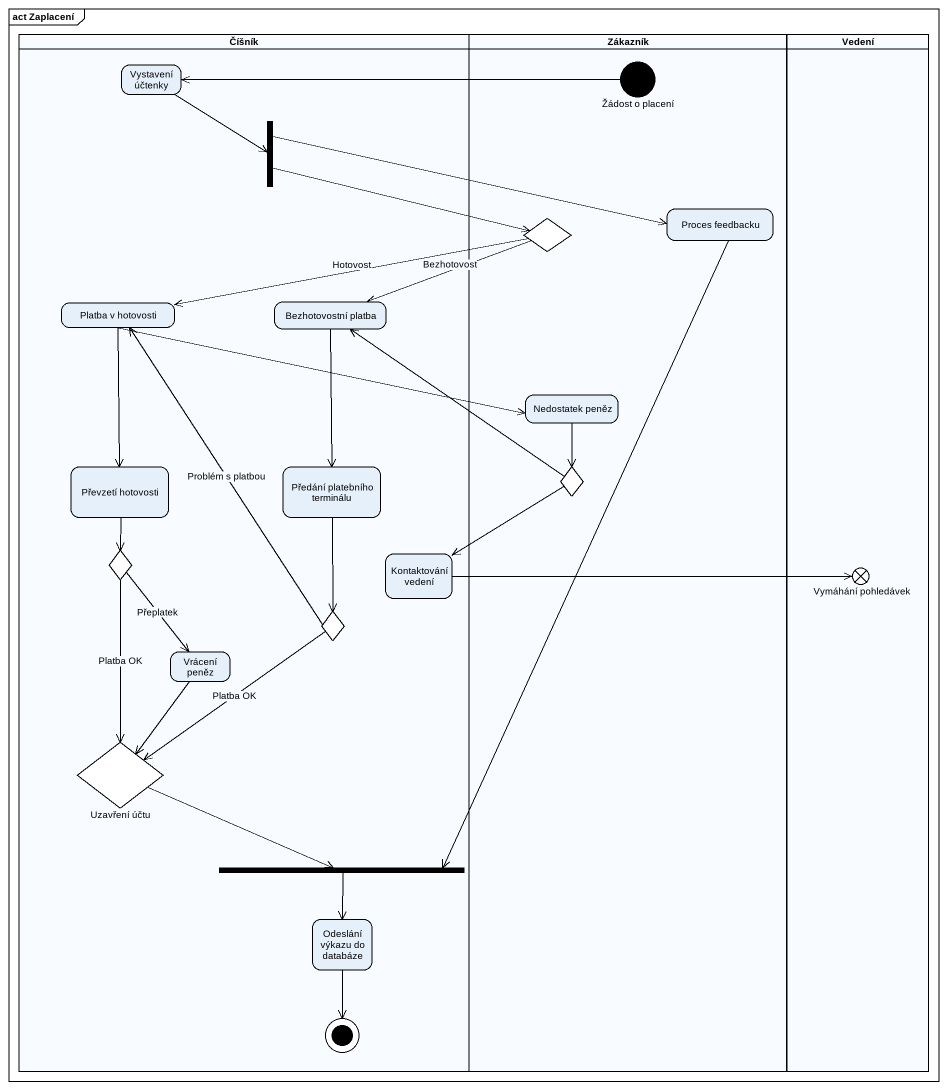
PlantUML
@startuml
mainframe act Zaplacení
hide empty description
state Číšník <<partition>> {
  state "Vystavení účtenky" as Vystavení_účtenky
  state fork1 <<fork>>
  state "Platba v hotovosti" as Platba_v_hotovosti
  state "Bezhotovostní platba" as Bezhotovostní_platba
  state "Převzetí hotovosti" as Převzetí_hotovosti
  state "Předání platebního terminálu" as Předání_platebního_terminálu
  state choice3 <<choice>>
  state "Kontaktování vedení" as Kontaktování_vedení
  state choice4 <<choice>>
  state "Vrácení peněz" as Vrácení_peněz
  state "Uzavření účtu" as Uzavření_účtu <<choice>>
  state fork2 <<join>>
  state "Odeslání výkazu do databáze" as Odeslání_výkazu_do_databáze
  Odeslání_výkazu_do_databáze --> [*]
}
state Zákazník <<partition>> {
  state "Žádost o placení" as Žádost_o_placení <<start>>
  state choice1 <<choice>>
  state "Proces feedbacku" as Proces_feedbacku
  state "Nedostatek peněz" as Nedostatek_peněz
  state choice2 <<choice>>
}
state Vedení <<partition>> {
  state "Vymáhání pohledávek" as Vymáhání_pohledávek <<end>>
}
Vystavení_účtenky --> fork1
Žádost_o_placení -left-> Vystavení_účtenky
fork1 -right-> choice1
fork1 -right-> Proces_feedbacku
choice1 -left-> Platba_v_hotovosti : Hotovost
choice1 -left-> Bezhotovostní_platba : Bezhotovost
Proces_feedbacku --> fork2
Platba_v_hotovosti -right-> Nedostatek_peněz
Platba_v_hotovosti --> Převzetí_hotovosti
Bezhotovostní_platba --> Předání_platebního_terminálu
Nedostatek_peněz --> choice2
Převzetí_hotovosti --> choice3
Předání_platebního_terminálu --> choice4
choice2 -up-> Bezhotovostní_platba
choice2 --> Kontaktování_vedení
choice3 --> Vrácení_peněz : Přeplatek
choice3 --> Uzavření_účtu : Platba OK
Kontaktování_vedení -right-> Vymáhání_pohledávek
choice4 -up-> Platba_v_hotovosti : Problém s platbou
choice4 --> Uzavření_účtu : Platba OK
Vrácení_peněz --> Uzavření_účtu
Uzavření_účtu -right-> fork2
fork2 --> Odeslání_výkazu_do_databáze
@enduml
